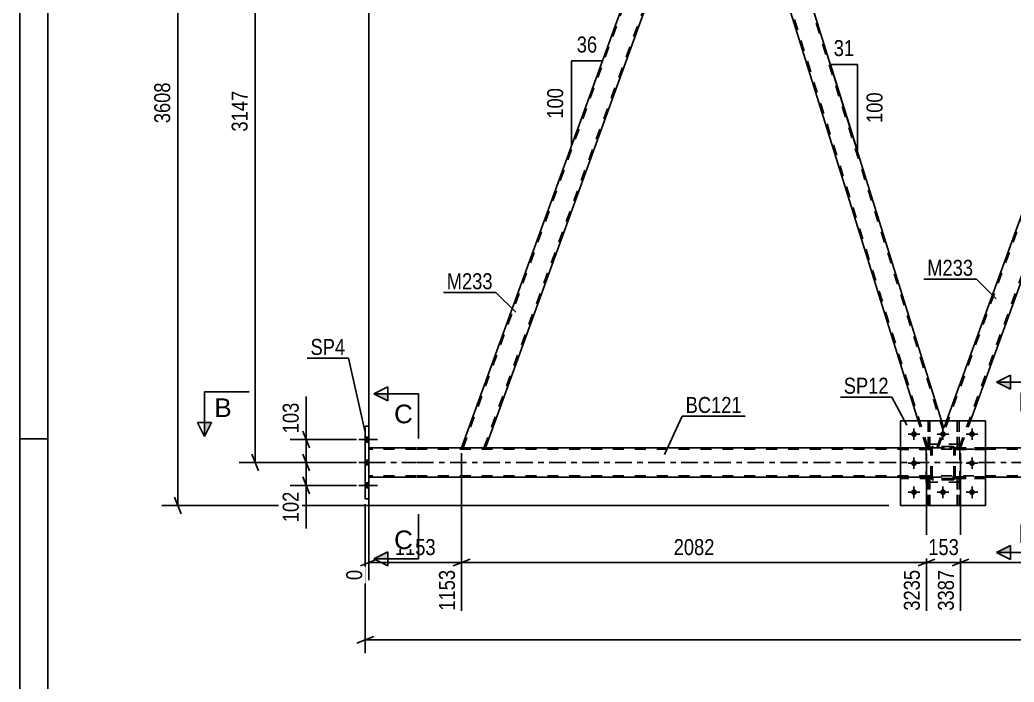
# Model space of a CAD drawing. Header units: millimetres. Extents: x 0 to 841, y 0 to 594.
# Drawn here: x 0 to 178.1, y 254.4 to 373 of the extents above; entities that cross this region are included whole.
import ezdxf

# ---------------------------------------------------------------- set-up
doc = ezdxf.new("R2010")
doc.units = ezdxf.units.MM
doc.linetypes.add('DXK_LINE_DOT2', pattern=[3.9198, 1.9599, -1.9599])
doc.linetypes.add('DXK_LINE_DOT3', pattern=[5.9187, 2.979, -0.9799, 0.9799, -0.9799])
doc.styles.add('Arial', font='arial.ttf', dxfattribs={"height": 0.2})
doc.styles.add('Arial Narrow', font='ARIALN.TTF', dxfattribs={"height": 0.2})

# ---------------------------------------------------------------- blocks, each defined once
blk = doc.blocks.new('Unknown-404166541-1133 - 43006')
at = {"color": 5, "linetype": 'Continuous'}
for p, q in [((0, 594), (0, 0)), ((5, 589), (5, 5)), ((5, 298), (0, 298))]:
    blk.add_line(p, q, dxfattribs=at)
blk = doc.blocks.new('Part-404166541-4761 - 4744')
at = {"color": 7, "linetype": 'DXK_LINE_DOT2'}
for p, q in [((163.06, 290.86), (162.74, 290.86)), ((162.74, 290.86), (162.74, 286.03)), ((163.06, 286.03), (163.06, 290.86)), ((162.74, 290.26), (163.06, 290.26)), ((162.74, 286.03), (163.06, 286.03))]:
    blk.add_line(p, q, dxfattribs=at)
blk = doc.blocks.new('Part-404166541-4785 - 4744')
at = {"color": 7, "linetype": 'DXK_LINE_DOT2'}
for p, q in [((163.19, 291.19), (157.79, 291.19)), ((157.79, 290.87), (157.79, 291.19)), ((163.19, 290.87), (157.79, 290.87)), ((162.59, 290.87), (162.59, 291.19)), ((163.19, 291.19), (163.19, 290.87))]:
    blk.add_line(p, q, dxfattribs=at)
blk = doc.blocks.new('Part-404166541-4754 - 4744')
at = {"color": 7, "linetype": 'DXK_LINE_DOT2'}
for p, q in [((163.19, 296.39), (157.79, 296.39)), ((157.79, 296.39), (157.79, 296.07)), ((163.19, 296.07), (157.79, 296.07)), ((162.59, 296.07), (162.59, 296.39)), ((163.19, 296.07), (163.19, 296.39))]:
    blk.add_line(p, q, dxfattribs=at)
blk = doc.blocks.new('Part-404166541-4746 - 4744')
at = {"color": 7, "linetype": 'DXK_LINE_DOT2'}
for p, q in [((167.94, 296.38), (167.94, 301.23)), ((167.94, 301.23), (168.26, 301.23)), ((168.26, 301.23), (168.26, 296.38)), ((167.94, 296.98), (168.26, 296.98)), ((168.26, 296.38), (167.94, 296.38))]:
    blk.add_line(p, q, dxfattribs=at)
blk = doc.blocks.new('Part-404166541-4748 - 4744')
at = {"color": 7, "linetype": 'DXK_LINE_DOT2'}
for p, q in [((167.59, 296.07), (167.59, 296.39)), ((167.59, 296.39), (172.99, 296.39)), ((172.99, 296.07), (167.59, 296.07)), ((168.19, 296.07), (168.19, 296.39)), ((172.99, 296.39), (172.99, 296.07))]:
    blk.add_line(p, q, dxfattribs=at)
blk = doc.blocks.new('Part-404166541-4751 - 4744')
at = {"color": 7, "linetype": 'DXK_LINE_DOT2'}
for p, q in [((163.19, 291.19), (157.79, 291.19)), ((157.79, 291.19), (157.79, 290.87)), ((163.19, 290.87), (157.79, 290.87)), ((162.59, 290.87), (162.59, 291.19)), ((163.19, 290.87), (163.19, 291.19))]:
    blk.add_line(p, q, dxfattribs=at)
blk = doc.blocks.new('Part-404166541-4757 - 4744')
at = {"color": 7, "linetype": 'DXK_LINE_DOT2'}
for p, q in [((172.99, 291.19), (167.59, 291.19)), ((167.59, 291.19), (167.59, 290.87)), ((167.59, 290.87), (172.99, 290.87)), ((168.19, 290.87), (168.19, 291.19)), ((172.99, 290.87), (172.99, 291.19))]:
    blk.add_line(p, q, dxfattribs=at)
blk = doc.blocks.new('Part-404166541-4760 - 4744')
at = {"color": 7, "linetype": 'DXK_LINE_DOT2'}
for p, q in [((172.99, 296.39), (167.59, 296.39)), ((167.59, 296.39), (167.59, 296.07)), ((167.59, 296.07), (172.99, 296.07)), ((168.19, 296.07), (168.19, 296.39)), ((172.99, 296.07), (172.99, 296.39))]:
    blk.add_line(p, q, dxfattribs=at)
blk = doc.blocks.new('Part-404166541-4771 - 4744')
at = {"color": 2, "linetype": 'Continuous'}
for p, q in [((172.99, 301.23), (157.79, 301.23)), ((157.79, 301.23), (157.79, 286.03)), ((172.99, 301.23), (172.99, 286.03)), ((172.99, 286.03), (157.79, 286.03))]:
    blk.add_line(p, q, dxfattribs=at)
blk = doc.blocks.new('Part-404166541-4772 - 4744')
at = {"color": 7, "linetype": 'DXK_LINE_DOT2'}
for p, q in [((157.79, 301.23), (172.99, 301.23)), ((157.79, 301.23), (157.79, 286.03)), ((172.99, 301.23), (172.99, 286.03)), ((157.79, 286.03), (172.99, 286.03))]:
    blk.add_line(p, q, dxfattribs=at)
blk = doc.blocks.new('Part-404166541-4776 - 4744')
at = {"color": 7, "linetype": 'DXK_LINE_DOT2'}
for p, q in [((168.26, 290.86), (167.94, 290.86)), ((167.94, 290.86), (167.94, 286.03)), ((168.26, 286.03), (168.26, 290.86)), ((167.94, 290.26), (168.26, 290.26)), ((167.94, 286.03), (168.26, 286.03))]:
    blk.add_line(p, q, dxfattribs=at)
blk = doc.blocks.new('Part-404166541-4898 - 4744')
at = {"color": 2, "linetype": 'Continuous'}
for p, q in [((71.05, 296.4), (62.53, 296.4)), ((157.79, 296.4), (71.15, 296.4)), ((328.06, 296.4), (172.99, 296.4)), ((71.05, 291.12), (62.53, 291.12)), ((157.79, 291.12), (71.15, 291.12)), ((328.06, 291.12), (172.99, 291.12))]:
    blk.add_line(p, q, dxfattribs=at)
at = {"color": 7, "linetype": 'DXK_LINE_DOT2'}
for p, q in [((62.53, 291.12), (62.53, 296.4)), ((71.05, 296.16), (62.53, 296.16)), ((731.47, 296.16), (71.15, 296.16)), ((172.99, 296.4), (157.79, 296.4)), ((71.05, 291.36), (62.53, 291.36)), ((731.47, 291.36), (71.15, 291.36)), ((172.99, 291.12), (157.79, 291.12))]:
    blk.add_line(p, q, dxfattribs=at)
at = {"color": 7, "linetype": 'DXK_LINE_DOT3'}
for p, q in [((62.53, 293.76), (71.05, 293.76)), ((71.15, 293.76), (731.47, 293.76))]:
    blk.add_line(p, q, dxfattribs=at)
blk = doc.blocks.new('Part-404166541-4777 - 4744')
at = {"color": 7, "linetype": 'DXK_LINE_DOT2'}
for p, q in [((168.39, 297.03), (162.39, 297.03)), ((162.39, 290.23), (162.39, 297.03)), ((168.39, 290.23), (168.39, 297.03)), ((168.39, 290.23), (162.39, 290.23))]:
    blk.add_line(p, q, dxfattribs=at)
blk = doc.blocks.new('Part-404166541-4778 - 4744')
at = {"color": 7, "linetype": 'DXK_LINE_DOT2'}
for p, q in [((163.19, 296.15), (163.22, 296.33)), ((163.22, 296.33), (163.19, 296.15)), ((163.19, 291.11), (163.19, 296.15)), ((163.43, 296.15), (163.45, 296.24)), ((163.43, 291.11), (163.43, 296.15)), ((163.45, 296.24), (163.5, 296.32)), ((163.48, 296.59), (163.67, 296.63)), ((163.67, 296.63), (163.48, 296.59)), ((163.5, 296.32), (163.58, 296.37)), ((163.58, 296.37), (163.67, 296.39)), ((167.11, 296.63), (163.67, 296.63)), ((163.67, 296.39), (167.11, 296.39)), ((167.11, 296.63), (167.29, 296.59)), ((167.29, 296.59), (167.11, 296.63)), ((167.11, 296.39), (167.2, 296.37)), ((167.2, 296.37), (167.28, 296.32)), ((167.28, 296.32), (167.33, 296.24)), ((167.33, 296.24), (167.35, 296.15)), ((167.35, 291.11), (167.35, 296.15)), ((167.55, 296.33), (167.59, 296.15)), ((167.59, 296.15), (167.55, 296.33)), ((167.59, 291.11), (167.59, 296.15)), ((163.22, 290.92), (163.19, 291.11)), ((163.19, 291.11), (163.22, 290.92)), ((163.45, 291.01), (163.43, 291.11)), ((163.5, 290.94), (163.45, 291.01)), ((163.67, 290.63), (163.48, 290.66)), ((163.48, 290.66), (163.67, 290.63)), ((163.58, 290.88), (163.5, 290.94)), ((163.67, 290.87), (163.58, 290.88)), ((167.11, 290.87), (163.67, 290.87)), ((167.11, 290.63), (163.67, 290.63)), ((167.2, 290.88), (167.11, 290.87)), ((167.29, 290.66), (167.11, 290.63)), ((167.11, 290.63), (167.29, 290.66)), ((167.28, 290.94), (167.2, 290.88)), ((167.33, 291.01), (167.28, 290.94)), ((167.35, 291.11), (167.33, 291.01)), ((167.59, 291.11), (167.55, 290.92)), ((167.55, 290.92), (167.59, 291.11))]:
    blk.add_line(p, q, dxfattribs=at)
at = {"color": 7, "linetype": 'DXK_LINE_DOT3'}
blk.add_line((165.39, 293.63), (165.39, 293.63), dxfattribs=at)
at = {"color": 7, "linetype": 'DXK_LINE_DOT2'}
for centre, start, end in [((163.67, 296.15), 112.5, 157.5), ((163.67, 296.15), 112.5, 157.5), ((167.11, 296.15), 22.5, 67.5), ((167.11, 296.15), 22.5, 67.5), ((163.67, 291.11), 202.5, 247.5), ((163.67, 291.11), 202.5, 247.5), ((167.11, 291.11), 292.5, 337.5), ((167.11, 291.11), 292.5, 337.5)]:
    blk.add_arc(centre, 0.48, start, end, dxfattribs=at)
blk = doc.blocks.new('Part-404166541-4779 - 4744')
at = {"color": 7, "linetype": 'DXK_LINE_DOT2'}
for p, q in [((162.74, 286.03), (162.74, 290.86)), ((162.74, 290.86), (163.06, 290.86)), ((163.06, 290.86), (163.06, 286.03)), ((162.74, 290.26), (163.06, 290.26)), ((163.06, 286.03), (162.74, 286.03))]:
    blk.add_line(p, q, dxfattribs=at)
blk = doc.blocks.new('Part-404166541-4780 - 4744')
at = {"color": 7, "linetype": 'DXK_LINE_DOT2'}
for p, q in [((167.94, 286.03), (167.94, 290.86)), ((167.94, 290.86), (168.26, 290.86)), ((168.26, 290.86), (168.26, 286.03)), ((167.94, 290.26), (168.26, 290.26)), ((168.26, 286.03), (167.94, 286.03))]:
    blk.add_line(p, q, dxfattribs=at)
blk = doc.blocks.new('Part-404166541-4781 - 4744')
at = {"color": 7, "linetype": 'DXK_LINE_DOT2'}
for p, q in [((162.74, 296.38), (162.74, 301.23)), ((162.74, 301.23), (163.06, 301.23)), ((163.06, 301.23), (163.06, 296.38)), ((162.74, 296.98), (163.06, 296.98)), ((163.06, 296.38), (162.74, 296.38))]:
    blk.add_line(p, q, dxfattribs=at)
blk = doc.blocks.new('Part-404166541-4783 - 4744')
at = {"color": 7, "linetype": 'DXK_LINE_DOT2'}
for p, q in [((162.74, 301.23), (162.74, 296.38)), ((163.06, 301.23), (162.74, 301.23)), ((163.06, 296.38), (163.06, 301.23)), ((162.74, 296.98), (163.06, 296.98)), ((162.74, 296.38), (163.06, 296.38))]:
    blk.add_line(p, q, dxfattribs=at)
blk = doc.blocks.new('Part-404166541-4784 - 4744')
at = {"color": 7, "linetype": 'DXK_LINE_DOT2'}
for p, q in [((167.94, 301.23), (167.94, 296.38)), ((168.26, 301.23), (167.94, 301.23)), ((168.26, 296.38), (168.26, 301.23)), ((167.94, 296.98), (168.26, 296.98)), ((167.94, 296.38), (168.26, 296.38))]:
    blk.add_line(p, q, dxfattribs=at)
blk = doc.blocks.new('Part-404166541-4786 - 4744')
at = {"color": 7, "linetype": 'DXK_LINE_DOT2'}
for p, q in [((163.19, 296.39), (157.79, 296.39)), ((157.79, 296.07), (157.79, 296.39)), ((163.19, 296.07), (157.79, 296.07)), ((162.59, 296.07), (162.59, 296.39)), ((163.19, 296.39), (163.19, 296.07))]:
    blk.add_line(p, q, dxfattribs=at)
blk = doc.blocks.new('Part-404166541-4787 - 4744')
at = {"color": 7, "linetype": 'DXK_LINE_DOT2'}
for p, q in [((167.59, 290.87), (167.59, 291.19)), ((167.59, 291.19), (172.99, 291.19)), ((172.99, 290.87), (167.59, 290.87)), ((168.19, 290.87), (168.19, 291.19)), ((172.99, 291.19), (172.99, 290.87))]:
    blk.add_line(p, q, dxfattribs=at)
blk = doc.blocks.new('Bolt-404166541-4856 - 4744')
at = {"linetype": 'Continuous'}
for points in [[(62.53, 297.42), (62.53, 298.3), (61.89, 298.3), (61.89, 297.42)], [(62.53, 297.42), (62.53, 298.3), (61.89, 298.3), (61.89, 297.42)], [(62.53, 297.42), (62.53, 298.3), (61.89, 298.3), (61.89, 297.42)], [(62.53, 293.32), (62.53, 294.2), (61.89, 294.2), (61.89, 293.32)], [(62.53, 293.32), (62.53, 294.2), (61.89, 294.2), (61.89, 293.32)], [(62.53, 289.22), (62.53, 290.1), (61.89, 290.1), (61.89, 289.22)], [(62.53, 289.22), (62.53, 290.1), (61.89, 290.1), (61.89, 289.22)], [(62.53, 289.22), (62.53, 290.1), (61.89, 290.1), (61.89, 289.22)]]:
    blk.add_hatch(color=1, dxfattribs=at).paths.add_polyline_path(points)
at = {"color": 1, "linetype": 'Continuous'}
for p, q in [((60.73, 297.86), (64.05, 297.86)), ((60.73, 297.86), (64.05, 297.86)), ((60.73, 297.86), (64.05, 297.86)), ((61.89, 298.3), (62.53, 298.3)), ((61.89, 298.3), (62.53, 298.3)), ((61.89, 298.3), (62.53, 298.3)), ((61.89, 297.42), (62.53, 297.42)), ((61.89, 297.42), (62.53, 297.42)), ((61.89, 297.42), (62.53, 297.42)), ((61.89, 294.2), (62.53, 294.2)), ((61.89, 294.2), (62.53, 294.2)), ((60.73, 293.76), (64.05, 293.76)), ((60.73, 293.76), (64.05, 293.76)), ((61.89, 293.32), (62.53, 293.32)), ((61.89, 293.32), (62.53, 293.32)), ((60.73, 289.66), (64.05, 289.66)), ((60.73, 289.66), (64.05, 289.66)), ((60.73, 289.66), (64.05, 289.66)), ((61.89, 290.1), (62.53, 290.1)), ((61.89, 290.1), (62.53, 290.1)), ((61.89, 290.1), (62.53, 290.1)), ((61.89, 289.22), (62.53, 289.22)), ((61.89, 289.22), (62.53, 289.22)), ((61.89, 289.22), (62.53, 289.22))]:
    blk.add_line(p, q, dxfattribs=at)
blk = doc.blocks.new('Bolt-404166541-4892 - 4744')
at = {"color": 1, "linetype": 'Continuous'}
for p, q in [((160.19, 299.87), (160.19, 299.17)), ((165.39, 299.87), (165.39, 299.17)), ((170.59, 299.87), (170.59, 299.17)), ((159.15, 298.83), (159.84, 298.83)), ((160.19, 297.79), (160.19, 298.48)), ((161.23, 298.83), (160.54, 298.83)), ((164.35, 298.83), (165.04, 298.83)), ((165.39, 297.79), (165.39, 298.48)), ((166.43, 298.83), (165.74, 298.83)), ((169.55, 298.83), (170.24, 298.83)), ((170.59, 297.79), (170.59, 298.48)), ((171.63, 298.83), (170.94, 298.83)), ((160.19, 294.67), (160.19, 293.97)), ((170.59, 294.67), (170.59, 293.97)), ((159.15, 293.63), (159.84, 293.63)), ((160.19, 292.59), (160.19, 293.28)), ((161.23, 293.63), (160.54, 293.63)), ((169.55, 293.63), (170.24, 293.63)), ((170.59, 292.59), (170.59, 293.28)), ((171.63, 293.63), (170.94, 293.63)), ((160.19, 289.47), (160.19, 288.77)), ((165.39, 289.47), (165.39, 288.77)), ((170.59, 289.47), (170.59, 288.77)), ((159.15, 288.43), (159.84, 288.43)), ((160.19, 287.39), (160.19, 288.08)), ((161.23, 288.43), (160.54, 288.43)), ((164.35, 288.43), (165.04, 288.43)), ((165.39, 287.39), (165.39, 288.08)), ((166.43, 288.43), (165.74, 288.43)), ((169.55, 288.43), (170.24, 288.43)), ((170.59, 287.39), (170.59, 288.08)), ((171.63, 288.43), (170.94, 288.43))]:
    blk.add_line(p, q, dxfattribs=at)
blk = doc.blocks.new('Bolt-404166541-4893 - 4744')
at = {"linetype": 'Continuous'}
for points in [[(160.71, 298.83, -1), (159.67, 298.83, -1)], [(165.91, 298.83, -1), (164.87, 298.83, -1)], [(171.11, 298.83, -1), (170.07, 298.83, -1)], [(160.71, 293.63, -1), (159.67, 293.63, -1)], [(171.11, 293.63, -1), (170.07, 293.63, -1)], [(160.71, 288.43, -1), (159.67, 288.43, -1)], [(165.91, 288.43, -1), (164.87, 288.43, -1)], [(171.11, 288.43, -1), (170.07, 288.43, -1)]]:
    blk.add_hatch(color=1, dxfattribs=at).paths.add_polyline_path(points)
at = {"color": 1, "linetype": 'Continuous'}
for p, q in [((160.19, 299.87), (160.19, 297.79)), ((165.39, 299.87), (165.39, 297.79)), ((170.59, 299.87), (170.59, 297.79)), ((161.23, 298.83), (159.15, 298.83)), ((166.43, 298.83), (164.35, 298.83)), ((171.63, 298.83), (169.55, 298.83)), ((160.19, 294.67), (160.19, 292.59)), ((170.59, 294.67), (170.59, 292.59)), ((161.23, 293.63), (159.15, 293.63)), ((171.63, 293.63), (169.55, 293.63)), ((160.19, 289.47), (160.19, 287.39)), ((165.39, 289.47), (165.39, 287.39)), ((170.59, 289.47), (170.59, 287.39)), ((161.23, 288.43), (159.15, 288.43)), ((166.43, 288.43), (164.35, 288.43)), ((171.63, 288.43), (169.55, 288.43))]:
    blk.add_line(p, q, dxfattribs=at)
blk = doc.blocks.new('Part-404166541-4951 - 4744')
at = {"color": 2, "linetype": 'Continuous'}
for p, q in [((61.89, 300.26), (62.53, 300.26)), ((61.89, 287.26), (61.89, 300.26)), ((62.53, 300.26), (62.53, 287.26)), ((62.53, 287.26), (61.89, 287.26))]:
    blk.add_line(p, q, dxfattribs=at)
blk = doc.blocks.new('Part-404166541-4952 - 4744')
at = {"color": 7, "linetype": 'DXK_LINE_DOT2'}
for p, q in [((168.39, 297.03), (162.39, 297.03)), ((162.39, 290.23), (162.39, 297.03)), ((168.39, 290.23), (168.39, 297.03)), ((168.39, 290.23), (162.39, 290.23))]:
    blk.add_line(p, q, dxfattribs=at)
blk = doc.blocks.new('Part-404166541-5014 - 4744')
at = {"color": 7, "linetype": 'DXK_LINE_DOT2'}
for p, q in [((164.54, 296.4), (208.66, 417.62)), ((168.28, 296.4), (212.4, 417.62)), ((208.26, 417.22), (208.4, 417.62)), ((212.66, 417.62), (208.4, 417.62)), ((211.11, 413.37), (212.66, 417.62)), ((164.28, 296.4), (166.04, 301.23)), ((168.54, 296.4), (170.3, 301.23)), ((168.54, 296.4), (164.28, 296.4))]:
    blk.add_line(p, q, dxfattribs=at)
at = {"color": 2, "linetype": 'Continuous'}
for p, q in [((166.04, 301.23), (208.26, 417.22)), ((170.3, 301.23), (211.11, 413.37))]:
    blk.add_line(p, q, dxfattribs=at)
blk = doc.blocks.new('Part-404166541-5019 - 4744')
at = {"color": 2, "linetype": 'Continuous'}
for p, q in [((79.15, 296.4), (123.12, 417.22)), ((83.41, 296.4), (125.98, 413.37))]:
    blk.add_line(p, q, dxfattribs=at)
at = {"color": 7, "linetype": 'DXK_LINE_DOT2'}
for p, q in [((79.4, 296.4), (123.52, 417.62)), ((83.15, 296.4), (127.27, 417.62)), ((123.27, 417.62), (123.12, 417.22)), ((123.95, 418.1), (123.27, 417.62)), ((123.52, 417.62), (123.27, 417.62)), ((123.52, 417.62), (123.55, 417.64)), ((123.55, 417.64), (123.52, 417.62)), ((123.61, 417.66), (123.55, 417.64)), ((123.61, 417.66), (123.63, 417.66)), ((123.61, 417.66), (123.63, 417.66)), ((123.63, 417.66), (123.7, 417.69)), ((123.81, 417.7), (123.7, 417.69)), ((127.04, 417.7), (123.81, 417.7)), ((127.19, 418.1), (123.95, 418.1)), ((125.98, 413.37), (127.53, 417.62)), ((127.14, 417.69), (127.04, 417.7)), ((127.14, 417.69), (127.19, 417.66)), ((127.53, 417.62), (127.19, 418.1)), ((127.19, 417.66), (127.21, 417.66)), ((127.19, 417.66), (127.21, 417.66)), ((127.21, 417.66), (127.26, 417.64)), ((127.27, 417.62), (127.26, 417.64)), ((127.26, 417.64), (127.27, 417.62)), ((127.53, 417.62), (127.27, 417.62)), ((83.41, 296.4), (79.15, 296.4))]:
    blk.add_line(p, q, dxfattribs=at)
blk = doc.blocks.new('Part-404166541-5024 - 4744')
at = {"color": 2, "linetype": 'Continuous'}
for p, q in [((127.38, 417.22), (125.98, 413.37)), ((165.12, 301.23), (128.97, 417.22)), ((160.93, 301.23), (125.98, 413.37))]:
    blk.add_line(p, q, dxfattribs=at)
at = {"color": 7, "linetype": 'DXK_LINE_DOT2'}
for p, q in [((127.53, 417.62), (127.38, 417.22)), ((128.84, 417.62), (127.53, 417.62)), ((165.41, 299.5), (128.59, 417.62)), ((128.97, 417.22), (128.84, 417.62)), ((162.69, 296.4), (126.11, 413.74)), ((162.44, 296.4), (160.93, 301.23)), ((165.55, 299.87), (165.12, 301.23)), ((164.28, 296.4), (165.55, 299.87)), ((162.44, 296.4), (164.28, 296.4))]:
    blk.add_line(p, q, dxfattribs=at)
blk = doc.blocks.new('Part-404166541-5025 - 4744')
at = {"color": 7, "linetype": 'DXK_LINE_DOT2'}
for p, q in [((163.19, 296.15), (163.22, 296.33)), ((163.22, 296.33), (163.19, 296.15)), ((163.19, 291.11), (163.19, 296.15)), ((163.43, 296.15), (163.45, 296.24)), ((163.43, 291.11), (163.43, 296.15)), ((163.45, 296.24), (163.5, 296.32)), ((163.48, 296.59), (163.67, 296.63)), ((163.67, 296.63), (163.48, 296.59)), ((163.5, 296.32), (163.58, 296.37)), ((163.58, 296.37), (163.67, 296.39)), ((167.11, 296.63), (163.67, 296.63)), ((163.67, 296.39), (167.11, 296.39)), ((167.11, 296.63), (167.29, 296.59)), ((167.29, 296.59), (167.11, 296.63)), ((167.11, 296.39), (167.2, 296.37)), ((167.2, 296.37), (167.28, 296.32)), ((167.28, 296.32), (167.33, 296.24)), ((167.33, 296.24), (167.35, 296.15)), ((167.35, 291.11), (167.35, 296.15)), ((167.55, 296.33), (167.59, 296.15)), ((167.59, 296.15), (167.55, 296.33)), ((167.59, 291.11), (167.59, 296.15)), ((163.22, 290.92), (163.19, 291.11)), ((163.19, 291.11), (163.22, 290.92)), ((163.45, 291.01), (163.43, 291.11)), ((163.5, 290.94), (163.45, 291.01)), ((163.67, 290.63), (163.48, 290.66)), ((163.48, 290.66), (163.67, 290.63)), ((163.58, 290.88), (163.5, 290.94)), ((163.67, 290.87), (163.58, 290.88)), ((167.11, 290.87), (163.67, 290.87)), ((167.11, 290.63), (163.67, 290.63)), ((167.2, 290.88), (167.11, 290.87)), ((167.29, 290.66), (167.11, 290.63)), ((167.11, 290.63), (167.29, 290.66)), ((167.28, 290.94), (167.2, 290.88)), ((167.33, 291.01), (167.28, 290.94)), ((167.35, 291.11), (167.33, 291.01)), ((167.59, 291.11), (167.55, 290.92)), ((167.55, 290.92), (167.59, 291.11))]:
    blk.add_line(p, q, dxfattribs=at)
at = {"color": 7, "linetype": 'DXK_LINE_DOT3'}
blk.add_line((165.39, 293.63), (165.39, 293.63), dxfattribs=at)
at = {"color": 7, "linetype": 'DXK_LINE_DOT2'}
for centre, start, end in [((163.67, 296.15), 112.5, 157.5), ((163.67, 296.15), 112.5, 157.5), ((167.11, 296.15), 22.5, 67.5), ((167.11, 296.15), 22.5, 67.5), ((163.67, 291.11), 202.5, 247.5), ((163.67, 291.11), 202.5, 247.5), ((167.11, 291.11), 292.5, 337.5), ((167.11, 291.11), 292.5, 337.5)]:
    blk.add_arc(centre, 0.48, start, end, dxfattribs=at)
blk = doc.blocks.new('StraightDimension-404166541-50738 - 4744')
at = {"color": 7, "linetype": 'Continuous'}
for p, q in [((79.15, 295.4), (79.15, 267.21)), ((162.44, 295.4), (162.44, 267.21)), ((80.65, 276.42), (77.65, 275.22)), ((160.94, 275.22), (163.94, 276.42)), ((79.15, 275.82), (162.44, 275.82))]:
    blk.add_line(p, q, dxfattribs=at)
at = {"color": 0}
blk.add_wipeout([(125.05, 276.57), (125.05, 280.77), (116.54, 280.77), (116.54, 276.57)], dxfattribs=at)
at = {"color": 0, "linetype": 'Continuous'}
blk.add_wipeout([(161.84, 275.12), (157.64, 275.12), (157.64, 266.61), (161.84, 266.61)], dxfattribs=at)
at = {"color": 3, "style": 'Arial Narrow'}
blk.add_text('2082', height=2.863, dxfattribs=at).set_placement((117.14, 277.17))
at = {"color": 3, "linetype": 'Continuous', "style": 'Arial Narrow'}
blk.add_text('3235', height=2.863, rotation=90.0002, dxfattribs=at).set_placement((161.24, 267.21))
blk = doc.blocks.new('AngleDimension-404166541-50474 - 4744')
at = {"color": 7, "linetype": 'Continuous'}
for p, q in [((98.83, 365.7), (104.37, 365.7)), ((98.83, 350.48), (104.37, 365.7)), ((98.83, 350.48), (98.83, 365.7)), ((99.13, 351.31), (98.83, 350.48))]:
    blk.add_line(p, q, dxfattribs=at)
at = {"color": 0}
for points in [[(104.03, 366.6), (104.03, 370.8), (99.17, 370.8), (99.17, 366.6)], [(97.93, 361.44), (93.73, 361.44), (93.73, 354.75), (97.93, 354.75)]]:
    blk.add_wipeout(points, dxfattribs=at)
at = {"color": 3, "style": 'Arial Narrow'}
blk.add_text('36', height=2.863, dxfattribs=at).set_placement((99.77, 367.2))
blk.add_text('100', height=2.863, rotation=90.0002, dxfattribs=at).set_placement((97.33, 355.35))
blk = doc.blocks.new('StraightDimension-404166541-5252 - 4744')
at = {"color": 7, "linetype": 'Continuous'}
for p, q in [((28.88, 428.85), (27.68, 431.85)), ((92.42, 430.35), (25.43, 430.35)), ((28.28, 286.03), (28.28, 430.35)), ((27.68, 287.53), (28.88, 284.53)), ((155.67, 286.03), (25.43, 286.03))]:
    blk.add_line(p, q, dxfattribs=at)
at = {"color": 0}
blk.add_wipeout([(27.53, 362.45), (23.33, 362.45), (23.33, 353.93), (27.53, 353.93)], dxfattribs=at)
at = {"color": 3, "style": 'Arial Narrow'}
blk.add_text('3608', height=2.863, rotation=90.0002, dxfattribs=at).set_placement((26.93, 354.53))
blk = doc.blocks.new('StraightDimension-404166541-5266 - 4744')
at = {"color": 7, "linetype": 'Continuous'}
for p, q in [((42.75, 418.12), (41.55, 421.12)), ((89.04, 419.62), (39.3, 419.62)), ((42.15, 293.76), (42.15, 419.62)), ((41.55, 295.26), (42.75, 292.26)), ((59.77, 293.76), (39.3, 293.76))]:
    blk.add_line(p, q, dxfattribs=at)
at = {"color": 0}
blk.add_wipeout([(41.4, 360.95), (37.2, 360.95), (37.2, 352.44), (41.4, 352.44)], dxfattribs=at)
at = {"color": 3, "style": 'Arial Narrow'}
blk.add_text('3147', height=2.863, rotation=90.0002, dxfattribs=at).set_placement((40.8, 353.04))
blk = doc.blocks.new('StraightDimension-404166541-50704 - 4744')
at = {"color": 7, "linetype": 'Continuous'}
for p, q in [((50.7, 295.26), (51.9, 292.26)), ((60.3, 293.76), (48.45, 293.76)), ((51.3, 289.66), (51.3, 293.76)), ((51.9, 288.16), (50.7, 291.16)), ((60.3, 289.66), (48.45, 289.66))]:
    blk.add_line(p, q, dxfattribs=at)
at = {"color": 0}
blk.add_wipeout([(50.55, 289.14), (46.35, 289.14), (46.35, 282.45), (50.55, 282.45)], dxfattribs=at)
at = {"color": 7, "linetype": 'Continuous'}
blk.add_line((51.3, 289.66), (51.3, 281.93), dxfattribs=at)
blk.add_line((51.3, 289.66), (51.3, 281.93), dxfattribs=at)
at = {"color": 3, "style": 'Arial Narrow'}
blk.add_text('102', height=2.863, rotation=90.0002, dxfattribs=at).set_placement((49.95, 283.05))
blk = doc.blocks.new('StraightDimension-404166541-50703 - 4744')
at = {"color": 7, "linetype": 'Continuous'}
for p, q in [((50.7, 299.36), (51.9, 296.36)), ((60.3, 297.86), (48.45, 297.86)), ((51.3, 293.76), (51.3, 297.86)), ((51.9, 292.26), (50.7, 295.26)), ((60.3, 293.76), (48.45, 293.76))]:
    blk.add_line(p, q, dxfattribs=at)
at = {"color": 0}
blk.add_wipeout([(50.55, 305.07), (46.35, 305.07), (46.35, 298.39), (50.55, 298.39)], dxfattribs=at)
at = {"color": 7, "linetype": 'Continuous'}
blk.add_line((51.3, 297.86), (51.3, 305.6), dxfattribs=at)
blk.add_line((51.3, 297.86), (51.3, 305.6), dxfattribs=at)
at = {"color": 3, "style": 'Arial Narrow'}
blk.add_text('103', height=2.863, rotation=90.0002, dxfattribs=at).set_placement((49.95, 298.99))
blk = doc.blocks.new('StraightDimension-404166541-6104 - 4744')
at = {"color": 7, "linetype": 'Continuous'}
for p, q in [((61.89, 286.26), (61.89, 259.59)), ((63.39, 262.59), (60.39, 261.39)), ((61.89, 261.99), (786.4, 261.99))]:
    blk.add_line(p, q, dxfattribs=at)
blk = doc.blocks.new('StraightDimension-404166541-38655 - 4744')
at = {"color": 7, "linetype": 'Continuous'}
for p, q in [((90.68, 416.62), (90.68, 374.38)), ((62.53, 297.4), (62.53, 379.63)), ((64.03, 377.38), (61.03, 376.18)), ((62.53, 376.78), (90.68, 376.78)), ((89.18, 376.18), (92.18, 377.38))]:
    blk.add_line(p, q, dxfattribs=at)
at = {"color": 0}
blk.add_wipeout([(80.86, 377.53), (80.86, 381.73), (72.35, 381.73), (72.35, 377.53)], dxfattribs=at)
at = {"color": 3, "style": 'Arial Narrow'}
blk.add_text('1441', height=2.863, dxfattribs=at).set_placement((72.95, 378.13))
blk = doc.blocks.new('StraightDimension-404166541-50736 - 4744')
at = {"color": 7, "linetype": 'Continuous'}
for p, q in [((168.54, 295.4), (168.54, 267.21)), ((247.57, 295.4), (247.57, 267.21)), ((170.04, 276.42), (167.04, 275.22)), ((246.07, 275.22), (249.07, 276.42)), ((168.54, 275.82), (247.57, 275.82))]:
    blk.add_line(p, q, dxfattribs=at)
at = {"color": 0}
blk.add_wipeout([(212.31, 276.57), (212.31, 280.77), (203.8, 280.77), (203.8, 276.57)], dxfattribs=at)
at = {"color": 0, "linetype": 'Continuous'}
blk.add_wipeout([(246.97, 275.12), (242.77, 275.12), (242.77, 266.61), (246.97, 266.61)], dxfattribs=at)
at = {"color": 3, "style": 'Arial Narrow'}
blk.add_text('1976', height=2.863, dxfattribs=at).set_placement((204.4, 277.17))
at = {"color": 3, "linetype": 'Continuous', "style": 'Arial Narrow'}
blk.add_text('5363', height=2.863, rotation=90.0002, dxfattribs=at).set_placement((246.37, 267.21))
blk = doc.blocks.new('AngleDimension-404166541-50488 - 4744')
at = {"color": 7, "linetype": 'Continuous'}
for p, q in [((145.48, 364.24), (145.23, 365.06)), ((150.05, 365.06), (145.23, 365.06)), ((150.05, 349.59), (145.23, 365.06)), ((150.05, 349.59), (150.05, 365.06))]:
    blk.add_line(p, q, dxfattribs=at)
at = {"color": 0}
for points in [[(150.07, 365.96), (150.07, 370.16), (145.21, 370.16), (145.21, 365.96)], [(155.15, 360.67), (150.95, 360.67), (150.95, 353.98), (155.15, 353.98)]]:
    blk.add_wipeout(points, dxfattribs=at)
at = {"color": 3, "style": 'Arial Narrow'}
blk.add_text('31', height=2.863, dxfattribs=at).set_placement((145.81, 366.56))
blk.add_text('100', height=2.863, rotation=90.0002, dxfattribs=at).set_placement((154.55, 354.58))
blk = doc.blocks.new('StraightDimension-404166541-50737 - 4744')
at = {"color": 7, "linetype": 'Continuous'}
for p, q in [((162.44, 295.4), (162.44, 267.21)), ((168.54, 295.4), (168.54, 267.21)), ((160.94, 275.22), (163.94, 276.42)), ((170.04, 276.42), (167.04, 275.22)), ((162.44, 275.82), (168.54, 275.82))]:
    blk.add_line(p, q, dxfattribs=at)
at = {"color": 0}
blk.add_wipeout([(168.83, 276.57), (168.83, 280.77), (162.15, 280.77), (162.15, 276.57)], dxfattribs=at)
at = {"color": 0, "linetype": 'Continuous'}
blk.add_wipeout([(167.94, 275.12), (163.74, 275.12), (163.74, 266.61), (167.94, 266.61)], dxfattribs=at)
at = {"color": 3, "style": 'Arial Narrow'}
blk.add_text('153', height=2.863, dxfattribs=at).set_placement((162.75, 277.17))
at = {"color": 3, "linetype": 'Continuous', "style": 'Arial Narrow'}
blk.add_text('3387', height=2.863, rotation=90.0002, dxfattribs=at).set_placement((167.34, 267.21))
blk = doc.blocks.new('StraightDimension-404166541-50739 - 4744')
at = {"color": 7, "linetype": 'Continuous'}
for p, q in [((79.15, 295.4), (79.15, 267.21)), ((62.53, 290.12), (62.53, 272.69)), ((64.03, 276.42), (61.03, 275.22)), ((77.65, 275.22), (80.65, 276.42)), ((62.53, 275.82), (79.15, 275.82))]:
    blk.add_line(p, q, dxfattribs=at)
at = {"color": 0}
blk.add_wipeout([(75.09, 276.57), (75.09, 280.77), (66.58, 280.77), (66.58, 276.57)], dxfattribs=at)
at = {"color": 0, "linetype": 'Continuous'}
for points in [[(61.93, 275.12), (57.73, 275.12), (57.73, 272.09), (61.93, 272.09)], [(78.55, 275.12), (74.35, 275.12), (74.35, 266.61), (78.55, 266.61)]]:
    blk.add_wipeout(points, dxfattribs=at)
at = {"color": 3, "style": 'Arial Narrow'}
blk.add_text('1153', height=2.863, dxfattribs=at).set_placement((67.18, 277.17))
at = {"color": 3, "linetype": 'Continuous', "style": 'Arial Narrow'}
for s, height, p in [('0', 2.86, (61.33, 272.69)), ('1153', 2.863, (77.95, 267.21))]:
    blk.add_text(s, height=height, rotation=90.0002, dxfattribs=at).set_placement(p)
blk = doc.blocks.new('Mark-404166541-4767 - 4744')
at = {"color": 0}
blk.add_wipeout([(155.65, 306.08), (155.65, 309.08), (147.61, 309.08), (147.61, 306.08)], dxfattribs=at)
blk.add_wipeout([(155.65, 306.08), (155.65, 309.08), (147.61, 309.08), (147.61, 306.08)], dxfattribs=at)
at = {"color": 30, "linetype": 'Continuous'}
for p in [(147.01, 305.48), (158.89, 300.43)]:
    blk.add_line(p, (156.25, 305.48), dxfattribs=at)
at = {"color": 3, "style": 'Arial Narrow'}
blk.add_text('SP12', height=2.863, dxfattribs=at).set_placement((147.61, 306.08))
blk = doc.blocks.new('Mark-404166541-4894 - 4744')
at = {"color": 0}
blk.add_wipeout([(129.33, 302.63), (129.33, 305.63), (119.28, 305.63), (119.28, 302.63)], dxfattribs=at)
blk.add_wipeout([(129.33, 302.63), (129.33, 305.63), (119.28, 305.63), (119.28, 302.63)], dxfattribs=at)
at = {"color": 30, "linetype": 'Continuous'}
for p, q in [((115.5, 295.17), (118.68, 302.03)), ((118.68, 302.03), (129.93, 302.03))]:
    blk.add_line(p, q, dxfattribs=at)
at = {"color": 3, "style": 'Arial Narrow'}
blk.add_text('BC121', height=2.863, dxfattribs=at).set_placement((119.28, 302.63))
blk = doc.blocks.new('Mark-404166541-4947 - 4744')
at = {"color": 0}
blk.add_wipeout([(58.28, 313.02), (58.28, 316.02), (52.07, 316.02), (52.07, 313.02)], dxfattribs=at)
blk.add_wipeout([(58.28, 313.02), (58.28, 316.02), (52.07, 316.02), (52.07, 313.02)], dxfattribs=at)
at = {"color": 30, "linetype": 'Continuous'}
for p in [(51.47, 312.42), (61.89, 299.2)]:
    blk.add_line(p, (58.88, 312.42), dxfattribs=at)
at = {"color": 3, "style": 'Arial Narrow'}
blk.add_text('SP4', height=2.863, dxfattribs=at).set_placement((52.07, 313.02))
blk = doc.blocks.new('SectionMark-404166541-6118 - 4744')
at = {"linetype": 'Continuous'}
blk.add_hatch(color=6, dxfattribs=at).paths.add_polyline_path([(33.09, 300.9), (34.34, 300.9), (33.09, 298.4)])
at = {"color": 6, "linetype": 'Continuous'}
for p, q in [((33.09, 306.4), (41.09, 306.4)), ((33.09, 306.4), (33.09, 298.4)), ((33.09, 298.4), (31.84, 300.9)), ((34.34, 300.9), (31.84, 300.9)), ((33.09, 298.4), (34.34, 300.9))]:
    blk.add_line(p, q, dxfattribs=at)
at = {"color": 0, "linetype": 'Continuous'}
blk.add_wipeout([(37.95, 301.9), (37.95, 305.4), (34.84, 305.4), (34.84, 301.9)], dxfattribs=at)
at = {"color": 3, "linetype": 'Continuous', "style": 'Arial'}
blk.add_text('B', height=3.34, dxfattribs=at).set_placement((34.84, 301.9))
blk = doc.blocks.new('SectionMark-404166541-6120 - 4744')
at = {"linetype": 'Continuous'}
for points in [[(65.91, 306.03), (65.91, 304.78), (63.41, 306.03)], [(65.91, 277.73), (65.91, 276.48), (63.41, 276.48)]]:
    blk.add_hatch(color=6, dxfattribs=at).paths.add_polyline_path(points)
at = {"color": 6, "linetype": 'Continuous'}
for p, q in [((63.41, 306.03), (65.91, 307.28)), ((65.91, 304.78), (65.91, 307.28)), ((71.41, 306.03), (63.41, 306.03)), ((63.41, 306.03), (65.91, 304.78)), ((71.41, 306.03), (71.41, 298.03)), ((71.41, 276.48), (71.41, 284.48)), ((63.41, 276.48), (65.91, 277.73)), ((71.41, 276.48), (63.41, 276.48)), ((65.91, 275.23), (63.41, 276.48)), ((65.91, 277.73), (65.91, 275.23))]:
    blk.add_line(p, q, dxfattribs=at)
at = {"color": 0, "linetype": 'Continuous'}
for points in [[(70.41, 300.78), (70.41, 304.28), (67.04, 304.28), (67.04, 300.78)], [(70.41, 278.23), (70.41, 281.73), (67.04, 281.73), (67.04, 278.23)]]:
    blk.add_wipeout(points, dxfattribs=at)
at = {"color": 3, "linetype": 'Continuous', "style": 'Arial'}
for p in [(67.04, 300.78), (67.04, 278.23)]:
    blk.add_text('C', height=3.34, dxfattribs=at).set_placement(p)
blk = doc.blocks.new('SectionMark-404166541-6128 - 4744')
at = {"linetype": 'Continuous'}
for points in [[(177.49, 308.15), (177.49, 306.9), (174.99, 308.15)], [(177.49, 278.86), (177.49, 277.61), (174.99, 277.61)]]:
    blk.add_hatch(color=6, dxfattribs=at).paths.add_polyline_path(points)
at = {"color": 6, "linetype": 'Continuous'}
for p, q in [((174.99, 308.15), (177.49, 309.4)), ((177.49, 306.9), (177.49, 309.4)), ((182.99, 308.15), (174.99, 308.15)), ((174.99, 308.15), (177.49, 306.9)), ((182.99, 308.15), (182.99, 300.15)), ((182.99, 277.61), (182.99, 285.61)), ((174.99, 277.61), (177.49, 278.86)), ((177.49, 278.86), (177.49, 276.36)), ((182.99, 277.61), (174.99, 277.61)), ((177.49, 276.36), (174.99, 277.61))]:
    blk.add_line(p, q, dxfattribs=at)
at = {"color": 0, "linetype": 'Continuous'}
for points in [[(181.99, 302.9), (181.99, 306.4), (178.88, 306.4), (178.88, 302.9)], [(181.99, 279.36), (181.99, 282.86), (178.88, 282.86), (178.88, 279.36)]]:
    blk.add_wipeout(points, dxfattribs=at)
at = {"color": 3, "linetype": 'Continuous', "style": 'Arial'}
for p in [(178.88, 302.9), (178.88, 279.36)]:
    blk.add_text('E', height=3.34, dxfattribs=at).set_placement(p)
blk = doc.blocks.new('Mark-404166541-50449 - 4744')
at = {"color": 0}
blk.add_wipeout([(170.79, 327.2), (170.79, 330.2), (162.57, 330.2), (162.57, 327.2)], dxfattribs=at)
blk.add_wipeout([(170.79, 327.2), (170.79, 330.2), (162.57, 330.2), (162.57, 327.2)], dxfattribs=at)
at = {"color": 30, "linetype": 'Continuous'}
for p in [(161.97, 326.6), (174.93, 323.06)]:
    blk.add_line(p, (171.39, 326.6), dxfattribs=at)
at = {"color": 3, "style": 'Arial Narrow'}
blk.add_text('M233', height=2.863, dxfattribs=at).set_placement((162.57, 327.2))
blk = doc.blocks.new('Mark-404166541-50452 - 4744')
at = {"color": 0}
blk.add_wipeout([(84.7, 324.79), (84.7, 327.79), (76.48, 327.79), (76.48, 324.79)], dxfattribs=at)
blk.add_wipeout([(84.7, 324.79), (84.7, 327.79), (76.48, 327.79), (76.48, 324.79)], dxfattribs=at)
at = {"color": 30, "linetype": 'Continuous'}
for p in [(75.88, 324.19), (88.84, 320.66)]:
    blk.add_line(p, (85.3, 324.19), dxfattribs=at)
at = {"color": 3, "style": 'Arial Narrow'}
blk.add_text('M233', height=2.863, dxfattribs=at).set_placement((76.48, 324.79))

msp = doc.modelspace()

# ---------------------------------------------------------------- block references
for name in ['Unknown-404166541-1133 - 43006', 'Part-404166541-5019 - 4744', 'Part-404166541-5024 - 4744', 'Part-404166541-5014 - 4744', 'Part-404166541-4771 - 4744', 'Part-404166541-4772 - 4744', 'Part-404166541-4781 - 4744', 'Part-404166541-4783 - 4744', 'Part-404166541-4746 - 4744', 'Part-404166541-4784 - 4744', 'Part-404166541-4951 - 4744', 'Bolt-404166541-4892 - 4744', 'Bolt-404166541-4893 - 4744', 'Bolt-404166541-4856 - 4744', 'Part-404166541-4898 - 4744', 'Part-404166541-4754 - 4744', 'Part-404166541-4786 - 4744', 'Part-404166541-4777 - 4744', 'Part-404166541-4952 - 4744', 'Part-404166541-4778 - 4744', 'Part-404166541-5025 - 4744', 'Part-404166541-4748 - 4744', 'Part-404166541-4760 - 4744', 'Part-404166541-4785 - 4744', 'Part-404166541-4751 - 4744', 'Part-404166541-4761 - 4744', 'Part-404166541-4779 - 4744', 'Part-404166541-4757 - 4744', 'Part-404166541-4787 - 4744', 'Part-404166541-4776 - 4744', 'Part-404166541-4780 - 4744']:
    msp.add_blockref(name, (0, 0))

# ---------------------------------------------------------------- next in the draw order: block references
for name in ['AngleDimension-404166541-50474 - 4744', 'StraightDimension-404166541-50738 - 4744']:
    msp.add_blockref(name, (0, 0))

# ---------------------------------------------------------------- next in the draw order: block references
msp.add_blockref('StraightDimension-404166541-5252 - 4744', (0, 0))

# ---------------------------------------------------------------- next in the draw order: block references
msp.add_blockref('StraightDimension-404166541-5266 - 4744', (0, 0))

# ---------------------------------------------------------------- next in the draw order: block references
msp.add_blockref('StraightDimension-404166541-50704 - 4744', (0, 0))

# ---------------------------------------------------------------- next in the draw order: block references
msp.add_blockref('StraightDimension-404166541-50703 - 4744', (0, 0))

# ---------------------------------------------------------------- next in the draw order: block references
msp.add_blockref('StraightDimension-404166541-6104 - 4744', (0, 0))

# ---------------------------------------------------------------- next in the draw order: block references
for name in ['StraightDimension-404166541-38655 - 4744', 'AngleDimension-404166541-50488 - 4744', 'Mark-404166541-50449 - 4744', 'Mark-404166541-4767 - 4744', 'Mark-404166541-4894 - 4744', 'StraightDimension-404166541-50739 - 4744', 'StraightDimension-404166541-50736 - 4744']:
    msp.add_blockref(name, (0, 0))

# ---------------------------------------------------------------- next in the draw order: block references
for name in ['Mark-404166541-50452 - 4744', 'Mark-404166541-4947 - 4744', 'StraightDimension-404166541-50737 - 4744']:
    msp.add_blockref(name, (0, 0))

# ---------------------------------------------------------------- next in the draw order: block references
msp.add_blockref('SectionMark-404166541-6118 - 4744', (0, 0))

# ---------------------------------------------------------------- next in the draw order: block references
for name in ['SectionMark-404166541-6128 - 4744', 'SectionMark-404166541-6120 - 4744']:
    msp.add_blockref(name, (0, 0))

doc.saveas('drawing.dxf')
